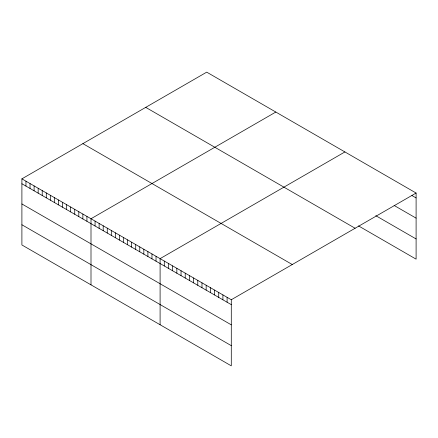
<?xml version="1.0" encoding="UTF-8"?>
<svg xmlns="http://www.w3.org/2000/svg" width="438" height="438" viewBox="0 0 438 438"><rect width="100%" height="100%" fill="white"/><g stroke="black" fill="none" stroke-linecap="round" stroke-linejoin="round"><path stroke-width="0.66" d="M21.9 178.852L231.286 299.74L231.286 365.85L21.9 244.962L21.9 178.852L206.714 72.15L416.1 193.038L416.1 259.148L358.519 225.904M275.809 112.046L91 218.748L91 284.853M344.909 151.937L160.094 258.639L160.094 324.744M231.286 299.74L416.1 193.038M411.912 195.523L416.1 197.943M394.112 205.449L416.1 218.14M375.793 215.677L416.1 238.951M145.723 107.365L355.114 228.253M82.886 143.642L292.277 264.53M21.9 183.757L231.286 304.645M21.9 203.955L231.286 324.843M21.9 224.765L231.286 345.653M227.098 297.325L227.098 302.225M222.909 294.905L222.909 299.806M218.721 292.485L218.721 297.391M214.538 290.071L214.538 294.971M210.349 287.651L210.349 292.557M206.161 285.237L206.161 290.137M201.973 282.817L201.973 287.717M197.784 280.397L197.784 285.302M193.596 277.982L193.596 282.882M189.408 275.562L189.408 280.468M185.219 273.148L185.219 278.048M181.036 270.728L181.036 275.628M176.848 268.308L176.848 273.213M172.66 265.893L172.66 270.793M168.471 263.473L168.471 268.379M164.283 261.059L164.283 265.959M156.032 256.29L156.032 261.196M151.964 253.947L151.964 258.847M147.902 251.598L147.902 256.504M143.839 249.255L143.839 254.155M139.771 246.906L139.771 251.806M135.709 244.557L135.709 249.463M131.641 242.214L131.641 247.114M127.578 239.865L127.578 244.771M123.516 237.522L123.516 242.422M119.448 235.173L119.448 240.073M115.386 232.824L115.386 237.73M111.318 230.481L111.318 235.381M107.255 228.132L107.255 233.038M103.193 225.784L103.193 230.689M99.125 223.44L99.125 228.34M95.062 221.091L95.062 225.997M86.932 216.399L86.932 221.299M82.87 214.051L82.87 218.956M78.802 211.707L78.802 216.607M74.739 209.359L74.739 214.264M70.677 207.015L70.677 211.915M66.609 204.666L66.609 209.567M62.546 202.318L62.546 207.223M58.478 199.974L58.478 204.874M54.416 197.626L54.416 202.531M50.354 195.277L50.354 200.182M46.286 192.934L46.286 197.834M42.223 190.585L42.223 195.49M38.161 188.241L38.161 193.142M34.093 185.893L34.093 190.793M30.03 183.544L30.03 188.45M25.962 181.201L25.962 186.101"/></g></svg>
